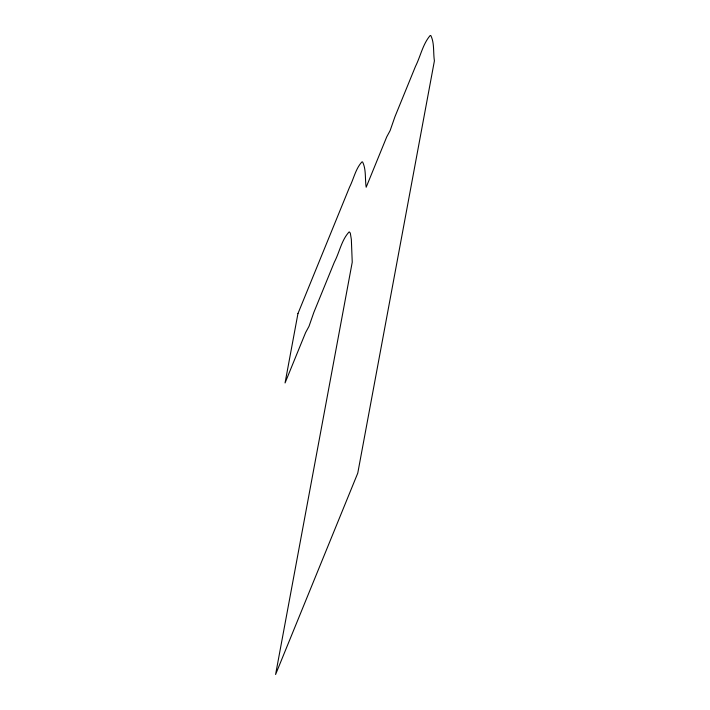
<?xml version="1.0" encoding="UTF-8"?>
<svg xmlns="http://www.w3.org/2000/svg" width="710" height="710" viewBox="0 0 710 710"><rect width="100%" height="100%" fill="white"/><g stroke="black" fill="none" stroke-linecap="round" stroke-linejoin="round"><path stroke-width="1.06" d="M297.943 313.607L285.056 382.956L305.593 332.617L309.01 326.307L313.811 312.48L334.357 262.141C339.495 252.352 341.545 239.936 349.187 231.859L350.305 233.075L351.344 239.447L352.24 262.185L275.586 674.5L357.76 473.144L434.413 60.82C433.1 52.558 434.573 43.195 430.837 35.571L430.18 35.5C422.787 44.135 420.524 56.312 415.483 66.403L394.938 116.742L390.127 130.587L386.728 136.879L366.183 187.218C364.86 178.947 366.342 169.584 362.606 161.96L361.94 161.889C355.595 168.74 353.749 178.822 349.595 187.058L297.943 313.607"/></g></svg>
